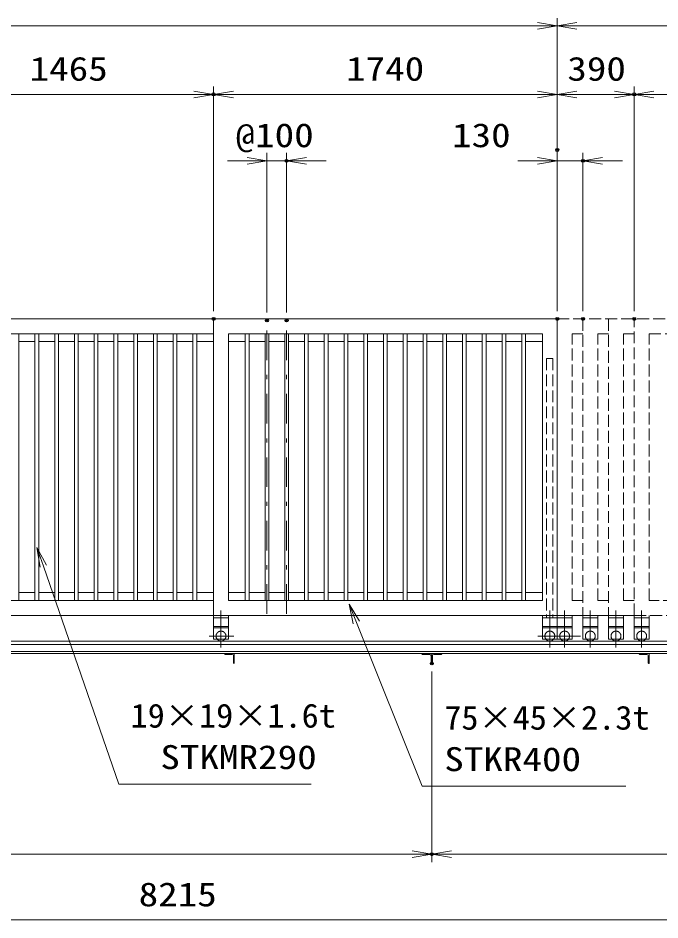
# Model space of a CAD drawing. Units: millimetres at full size. Extents: x -11880 to 11880, y -8399 to 8401.
# Drawn here: x 569 to 3820, y 757 to 5321 of the extents above; entities that cross this region are included whole.
import ezdxf
from ezdxf.enums import TextEntityAlignment as Align

# ---------------------------------------------------------------- set-up
doc = ezdxf.new("R2010")
doc.units = ezdxf.units.MM
doc.header["$LTSCALE"] = 30
doc.header["$PDMODE"] = 32
doc.header["$PDSIZE"] = 15
for name, pattern in [('USER1', [10.7, 5, -2.5, 0.7, -2.5]), ('USER2', [2.7, 2, -0.7]), ('USER4', [80, 60, -20]), ('USER5', [160, 100, -20, 20, -20]), ('USER6', [200, 100, -20, 20, -20, 20, -20])]:
    doc.linetypes.add(name, pattern=pattern)
for name, color, linetype, lineweight in [('0-1_外形線', 7, 'Continuous', 18), ('0-2_01', 4, 'Continuous', 18), ('0-3_軸線', 6, 'USER1', 18), ('0-4_隠れ線', 4, 'USER2', 18), ('0-8_寸法線', 3, 'Continuous', 18), ('0-9_0', 7, 'Continuous', 18)]:
    doc.layers.add(name, color=color, linetype=linetype, lineweight=lineweight)
doc.layers.add('0-A_DEFPOINTS', color=7, linetype='Continuous')
doc.styles.add('ＭＳ ゴシック', font='')
doc.styles.get('ＭＳ ゴシック').set_extended_font_data('MS Gothic')

# ---------------------------------------------------------------- blocks, each defined once
blk = doc.blocks.new('_OPEN')
at = {"layer": '0-9_0'}
blk.add_line((0, 0), (-30, 0), dxfattribs=at)
blk.add_lwpolyline([(-30, 5), (0, 0), (-30, -5)], dxfattribs=at)
blk = doc.blocks.new('S178')
at = {"layer": '0-8_寸法線'}
for points in [[(15711560.3, -26527372.7), (15682378.7, -26527372.7), (15670888.1, -26494284.7), (15669903.9, -26491450.8)], [(15671360.4, -26494120.7), (15669903.9, -26491450.8), (15670415.8, -26494448.8)]]:
    blk.add_lwpolyline(points, dxfattribs=at)
at = {"layer": '0-8_寸法線', "color": 254, "style": 'ＭＳ ゴシック'}
for s, width, p in [('19×19×1.6t', 1.05, (15684142.7, -26519882.2)), ('STKMR290', 1.2, (15688664.3, -26526182.2))]:
    blk.add_text(s, height=3637, dxfattribs=dict(at, width=width)).set_placement(p, align=Align.BOTTOM_LEFT)
blk = doc.blocks.new('S179')
at = {"layer": '0-8_寸法線'}
for points in [[(15759355.8, -26527683.2), (15728446.2, -26527683.2), (15718439.9, -26502838.9), (15717319.1, -26500056.2)], [(15718903.7, -26502652.1), (15717319.1, -26500056.2), (15717976.1, -26503025.7)]]:
    blk.add_lwpolyline(points, dxfattribs=at)
at = {"layer": '0-8_寸法線', "color": 254, "style": 'ＭＳ ゴシック'}
for s, width, p in [('75×45×2.3t', 1.05, (15731794.2, -26520192.7)), ('STKR400', 1.2, (15731794.2, -26526492.7))]:
    blk.add_text(s, height=3637, dxfattribs=dict(at, width=width)).set_placement(p, align=Align.BOTTOM_LEFT)

msp = doc.modelspace()

# ---------------------------------------------------------------- linework, layer by layer
at = {"layer": '0-1_外形線'}
for p, q in [((94.37, 3798.23), (1559.37, 3798.23)), ((1559.37, 3798.23), (3299.37, 3798.23)), ((1559.37, 2298.24), (1559.37, 3798.23)), ((3299.37, 3798.23), (3299.37, 2298.24)), ((169.37, 3723.24), (1559.37, 3723.24)), ((573.87, 2373.23), (573.87, 3723.24)), ((654.87, 2373.23), (654.87, 3723.24)), ((673.87, 2373.23), (673.87, 3723.24)), ((754.87, 2373.23), (754.87, 3723.24)), ((773.87, 2373.23), (773.87, 3723.24)), ((854.87, 2373.23), (854.87, 3723.24)), ((873.87, 2373.23), (873.87, 3723.24)), ((954.87, 2373.23), (954.87, 3723.24)), ((973.87, 2373.23), (973.87, 3723.24)), ((1054.87, 2373.23), (1054.87, 3723.24)), ((1073.87, 2373.23), (1073.87, 3723.24)), ((1154.87, 2373.23), (1154.87, 3723.24)), ((1173.87, 2373.23), (1173.87, 3723.24)), ((1254.87, 2373.23), (1254.87, 3723.24)), ((1273.87, 2373.23), (1273.87, 3723.24)), ((1354.87, 2373.23), (1354.87, 3723.24)), ((1373.87, 2373.23), (1373.87, 3723.24)), ((1454.87, 2373.23), (1454.87, 3723.24)), ((1473.87, 2373.23), (1473.87, 3723.24)), ((1719.87, 2373.23), (1719.87, 3723.24)), ((1738.87, 2373.23), (1738.87, 3723.24)), ((1819.87, 2373.23), (1819.87, 3723.24)), ((1838.87, 2373.23), (1838.87, 3723.24)), ((1919.87, 2373.23), (1919.87, 3723.24)), ((1938.87, 2373.23), (1938.87, 3723.24)), ((2019.87, 2373.23), (2019.87, 3723.24)), ((2038.87, 2373.23), (2038.87, 3723.24)), ((2119.87, 2373.23), (2119.87, 3723.24)), ((2138.87, 2373.23), (2138.87, 3723.24)), ((2219.87, 2373.23), (2219.87, 3723.24)), ((2238.87, 2373.23), (2238.87, 3723.24)), ((2319.87, 2373.23), (2319.87, 3723.24)), ((2338.87, 2373.23), (2338.87, 3723.24)), ((2419.87, 2373.23), (2419.87, 3723.24)), ((2438.87, 2373.23), (2438.87, 3723.24)), ((2519.87, 2373.23), (2519.87, 3723.24)), ((2538.87, 2373.23), (2538.87, 3723.24)), ((2619.87, 2373.23), (2619.87, 3723.24)), ((2638.87, 2373.23), (2638.87, 3723.24)), ((2719.87, 2373.23), (2719.87, 3723.24)), ((2738.87, 2373.23), (2738.87, 3723.24)), ((2819.87, 2373.23), (2819.87, 3723.24)), ((2838.87, 2373.23), (2838.87, 3723.24)), ((2919.87, 2373.23), (2919.87, 3723.24)), ((2938.87, 2373.23), (2938.87, 3723.24)), ((3019.87, 2373.23), (3019.87, 3723.24)), ((3038.87, 2373.23), (3038.87, 3723.24)), ((3119.87, 2373.23), (3119.87, 3723.24)), ((3138.87, 2373.23), (3138.87, 3723.24)), ((654.87, 3683.24), (573.87, 3683.24)), ((754.87, 3683.24), (673.87, 3683.24)), ((854.87, 3683.24), (773.87, 3683.24)), ((954.87, 3683.24), (873.87, 3683.24)), ((1054.87, 3683.24), (973.87, 3683.24)), ((1154.87, 3683.24), (1073.87, 3683.24)), ((1254.87, 3683.24), (1173.87, 3683.24)), ((1354.87, 3683.24), (1273.87, 3683.24)), ((1454.87, 3683.24), (1373.87, 3683.24)), ((1559.37, 3683.24), (1473.87, 3683.24)), ((1719.87, 3683.24), (1634.37, 3683.24)), ((1819.87, 3683.24), (1738.87, 3683.24)), ((1919.87, 3683.24), (1838.87, 3683.24)), ((2019.87, 3683.24), (1938.87, 3683.24)), ((2119.87, 3683.24), (2038.87, 3683.24)), ((2219.87, 3683.24), (2138.87, 3683.24)), ((2319.87, 3683.24), (2238.87, 3683.24)), ((2419.87, 3683.24), (2338.87, 3683.24)), ((2519.87, 3683.24), (2438.87, 3683.24)), ((2619.87, 3683.24), (2538.87, 3683.24)), ((2719.87, 3683.24), (2638.87, 3683.24)), ((2819.87, 3683.24), (2738.87, 3683.24)), ((2919.87, 3683.24), (2838.87, 3683.24)), ((3019.87, 3683.24), (2938.87, 3683.24)), ((3119.87, 3683.24), (3038.87, 3683.24)), ((3224.37, 3683.24), (3138.87, 3683.24)), ((573.87, 2413.23), (654.87, 2413.23)), ((673.87, 2413.23), (754.87, 2413.23)), ((773.87, 2413.23), (854.87, 2413.23)), ((873.87, 2413.23), (954.87, 2413.23)), ((973.87, 2413.23), (1054.87, 2413.23)), ((1073.87, 2413.23), (1154.87, 2413.23)), ((1173.87, 2413.23), (1254.87, 2413.23)), ((1273.87, 2413.23), (1354.87, 2413.23)), ((1373.87, 2413.23), (1454.87, 2413.23)), ((1473.87, 2413.23), (1559.37, 2413.23)), ((1634.37, 2413.23), (1719.87, 2413.23)), ((1738.87, 2413.23), (1819.87, 2413.23)), ((1838.87, 2413.23), (1919.87, 2413.23)), ((1938.87, 2413.23), (2019.87, 2413.23)), ((2038.87, 2413.23), (2119.87, 2413.23)), ((2138.87, 2413.23), (2219.87, 2413.23)), ((2238.87, 2413.23), (2319.87, 2413.23)), ((2338.87, 2413.23), (2419.87, 2413.23)), ((2438.87, 2413.23), (2519.87, 2413.23)), ((2538.87, 2413.23), (2619.87, 2413.23)), ((2638.87, 2413.23), (2719.87, 2413.23)), ((2738.87, 2413.23), (2819.87, 2413.23)), ((2838.87, 2413.23), (2919.87, 2413.23)), ((2938.87, 2413.23), (3019.87, 2413.23)), ((3038.87, 2413.23), (3119.87, 2413.23)), ((3138.87, 2413.23), (3224.37, 2413.23)), ((169.37, 2373.23), (1559.37, 2373.23)), ((94.37, 2298.24), (1559.37, 2298.24)), ((1634.37, 2298.24), (3299.37, 2298.24)), ((-2855.63, 2168.24), (5467.37, 2168.24)), ((-2735.63, 2150.74), (5467.37, 2150.74)), ((-2855.63, 2104.74), (5467.37, 2104.74)), ((-2735.63, 2115.04), (5467.37, 2115.04)), ((1614.37, 2103.74), (1614.37, 2104.74)), ((1653.87, 2100.74), (1617.37, 2100.74)), ((1664.37, 2104.74), (1664.37, 2054.74)), ((2614.37, 2103.74), (2614.37, 2104.74)), ((2653.87, 2100.74), (2617.37, 2100.74)), ((2664.37, 2104.74), (2664.37, 2054.74)), ((2674.87, 2100.74), (2711.37, 2100.74)), ((2714.37, 2103.74), (2714.37, 2104.74)), ((3714.37, 2104.74), (3764.37, 2104.74)), ((3714.37, 2103.74), (3714.37, 2104.74)), ((3753.87, 2100.74), (3717.37, 2100.74)), ((1660.37, 2057.74), (1660.37, 2094.24)), ((1664.37, 2054.74), (1663.37, 2054.74)), ((2660.37, 2057.74), (2660.37, 2094.24)), ((2664.37, 2054.74), (2663.37, 2054.74)), ((2664.37, 2054.74), (2665.37, 2054.74)), ((2668.37, 2057.74), (2668.37, 2094.24)), ((3760.37, 2057.74), (3760.37, 2094.24))]:
    msp.add_line(p, q, dxfattribs=at)
msp.add_lwpolyline([(3224.37, 2373.23), (1634.37, 2373.23), (1634.37, 3723.24), (3224.37, 3723.24)], close=True, dxfattribs=at)
msp.add_lwpolyline([(3764.37, 2104.74), (3764.37, 2054.74), (3763.37, 2054.74)], dxfattribs=at)
for centre, radius, start, end in [((1617.37, 2103.74), 3, 180, 270), ((1653.87, 2094.24), 6.5, 0, 90), ((2617.37, 2103.74), 3, 180, 270), ((2653.87, 2094.24), 6.5, 0, 90), ((2674.87, 2094.24), 6.5, 90, 180), ((2711.37, 2103.74), 3, 270, 0), ((3717.37, 2103.74), 3, 180, 270), ((3753.87, 2094.24), 6.5, 0, 90), ((1663.37, 2057.74), 3, 180, 270), ((2663.37, 2057.74), 3, 180, 270), ((2665.37, 2057.74), 3, 270, 0), ((3763.37, 2057.74), 3, 180, 270)]:
    msp.add_arc(centre, radius, start, end, dxfattribs=at)
at = {"layer": '0-2_01', "color": 7}
for p, q in [((1559.37, 2298.24), (1559.37, 2178.24)), ((1634.37, 2298.24), (1559.37, 2298.24)), ((1634.37, 2286.24), (1559.37, 2286.24)), ((1634.37, 2298.24), (1634.37, 2178.24)), ((3224.37, 2298.24), (3224.37, 2178.24)), ((3299.37, 2286.24), (3224.37, 2286.24)), ((1634.37, 2241.23), (1559.37, 2241.23)), ((3299.37, 2241.23), (3224.37, 2241.23)), ((1634.37, 2178.24), (1559.37, 2178.24))]:
    msp.add_line(p, q, dxfattribs=at)
at = {"layer": '0-2_01', "linetype": 'USER5'}
for p, q in [((1596.87, 2322.55), (1596.87, 2135.44)), ((3261.87, 2322.55), (3261.87, 2135.44)), ((3336.87, 2322.55), (3336.87, 2135.44)), ((3466.87, 2322.55), (3466.87, 2135.44)), ((3596.87, 2322.55), (3596.87, 2135.44)), ((3726.87, 2322.55), (3726.87, 2135.44)), ((1661.97, 2193.24), (1536.64, 2193.24)), ((3326.97, 2193.24), (3201.64, 2193.24)), ((3416.97, 2193.24), (3276.64, 2193.24))]:
    msp.add_line(p, q, dxfattribs=at)
at = {"layer": '0-2_01', "color": 7, "linetype": 'USER6'}
for p, q in [((3299.37, 2298.24), (3429.37, 2298.24)), ((3429.37, 2298.24), (3559.37, 2298.24)), ((3559.37, 2298.24), (3689.37, 2298.24))]:
    msp.add_line(p, q, dxfattribs=at)
at = {"layer": '0-2_01', "linetype": 'USER6'}
for p, q in [((3374.37, 2286.24), (3299.37, 2286.24)), ((3374.37, 2298.24), (3374.37, 2178.24)), ((3429.37, 2298.24), (3429.37, 2178.24)), ((3504.37, 2286.24), (3429.37, 2286.24)), ((3559.37, 2298.24), (3559.37, 2178.24)), ((3634.37, 2286.24), (3559.37, 2286.24)), ((3634.37, 2298.24), (3634.37, 2178.24)), ((3689.37, 2298.24), (3689.37, 2178.24)), ((3764.37, 2286.24), (3689.37, 2286.24)), ((3374.37, 2241.23), (3299.37, 2241.23)), ((3504.37, 2241.23), (3429.37, 2241.23)), ((3634.37, 2241.23), (3559.37, 2241.23)), ((3764.37, 2241.23), (3689.37, 2241.23)), ((3374.37, 2235.23), (3299.37, 2235.23)), ((3504.37, 2235.23), (3429.37, 2235.23)), ((3634.37, 2235.23), (3559.37, 2235.23)), ((3764.37, 2235.23), (3689.37, 2235.23)), ((3374.37, 2178.24), (3299.37, 2178.24)), ((3634.37, 2178.24), (3559.37, 2178.24))]:
    msp.add_line(p, q, dxfattribs=at)
at = {"layer": '0-2_01', "linetype": 'USER4'}
for p, q in [((1634.37, 2235.23), (1559.37, 2235.23)), ((3299.37, 2235.23), (3224.37, 2235.23))]:
    msp.add_line(p, q, dxfattribs=at)
at = {"layer": '0-2_01', "color": 7}
msp.add_lwpolyline([(3299.37, 2298.24), (3299.37, 2178.24), (3224.37, 2178.24)], dxfattribs=at)
at = {"layer": '0-2_01', "linetype": 'USER6'}
for points in [[(3504.37, 2298.24), (3504.37, 2178.24), (3429.37, 2178.24)], [(3764.37, 2298.24), (3764.37, 2178.24), (3689.37, 2178.24)]]:
    msp.add_lwpolyline(points, dxfattribs=at)
at = {"layer": '0-2_01', "linetype": 'USER4'}
for centre in [(1596.87, 2193.24), (3261.87, 2193.24)]:
    msp.add_arc(centre, 25, 323.1301, 216.8699, dxfattribs=at)
at = {"layer": '0-2_01', "linetype": 'USER6'}
for centre, start, end in [((3336.87, 2193.24), 323.1301, 216.8699), ((3466.87, 2193.24), 323.1301, 216.8699), ((3596.87, 2193.24), 323.1301, 216.8699), ((3726.87, 2193.24), 323.1301, 216.8699), ((3336.87, 2193.24), 216.8699, 323.1301), ((3466.87, 2193.24), 216.8699, 323.1301), ((3596.87, 2193.24), 216.8699, 323.1301), ((3726.87, 2193.24), 216.8699, 323.1301)]:
    msp.add_arc(centre, 25, start, end, dxfattribs=at)
at = {"layer": '0-2_01', "color": 7}
for centre in [(1596.87, 2193.24), (3261.87, 2193.24)]:
    msp.add_arc(centre, 25, 216.8699, 323.1301, dxfattribs=at)
at = {"layer": '0-3_軸線'}
for p, q in [((1829.37, 2305.73), (1829.37, 3790.74)), ((1929.37, 2305.73), (1929.37, 3790.74))]:
    msp.add_line(p, q, dxfattribs=at)
at = {"layer": '0-4_隠れ線'}
for p, q in [((3299.37, 3798.23), (5429.37, 3798.23)), ((3429.37, 3798.23), (3429.37, 2298.24)), ((3559.37, 3798.23), (3559.37, 2298.24)), ((3689.37, 2298.24), (3689.37, 3798.23)), ((3634.37, 3723.24), (3689.37, 3723.24)), ((3634.37, 2373.23), (3634.37, 3723.24)), ((3277.87, 3598.24), (3277.87, 2286.24)), ((3689.37, 2373.23), (3634.37, 2373.23)), ((3689.37, 2298.24), (5429.37, 2298.24))]:
    msp.add_line(p, q, dxfattribs=at)
for points in [[(3429.37, 2373.23), (3374.37, 2373.23), (3374.37, 3723.24), (3429.37, 3723.24)], [(3559.37, 2373.23), (3504.37, 2373.23), (3504.37, 3723.24), (3559.37, 3723.24)], [(3277.87, 3598.24), (3245.87, 3598.24), (3245.87, 2286.24)]]:
    msp.add_lwpolyline(points, dxfattribs=at)
msp.add_lwpolyline([(5354.37, 2373.23), (3764.37, 2373.23), (3764.37, 3723.24), (5354.37, 3723.24)], close=True, dxfattribs=at)
at = {"layer": '0-8_寸法線'}
for p, q in [((3299.37, 3838.23), (3299.37, 5320.86)), ((3299.37, 3838.23), (3299.37, 5320.86)), ((3299.37, 5280.86), (-2735.63, 5280.86)), ((3299.37, 5280.86), (5479.37, 5280.86)), ((1559.37, 4934.56), (94.37, 4934.56)), ((1559.37, 3838.23), (1559.37, 4974.56)), ((1559.37, 3838.23), (1559.37, 4974.56)), ((3299.37, 4934.56), (1559.37, 4934.56)), ((3299.37, 4693.19), (3299.37, 4974.56)), ((3299.37, 4693.19), (3299.37, 4974.56)), ((3299.37, 4934.56), (3689.37, 4934.56)), ((3689.37, 3838.23), (3689.37, 4974.56)), ((3689.37, 3838.23), (3689.37, 4974.56)), ((3689.37, 4934.56), (5429.37, 4934.56)), ((1829.37, 3830.74), (1829.37, 4638.23)), ((1929.37, 3830.74), (1929.37, 4638.23)), ((3299.37, 3838.23), (3299.37, 4638.23)), ((3429.37, 3838.23), (3429.37, 4638.23)), ((1729.37, 4598.23), (1629.37, 4598.23)), ((1829.37, 4598.23), (1929.37, 4598.23)), ((2029.37, 4598.23), (2129.37, 4598.23)), ((3199.37, 4598.23), (3099.37, 4598.23)), ((3299.37, 4598.23), (3429.37, 4598.23)), ((3529.37, 4598.23), (3629.37, 4598.23)), ((2664.37, 2014.74), (2664.37, 1049.4)), ((2664.37, 2014.74), (2664.37, 1049.4)), ((-2735.63, 1089.4), (2664.37, 1089.4)), ((2664.37, 1089.4), (5479.37, 1089.4)), ((-2735.63, 756.69), (5479.37, 756.69))]:
    msp.add_line(p, q, dxfattribs=at)
at = {"layer": '0-A_DEFPOINTS'}
for p in [(1559.37, 4934.56), (3689.37, 4934.56), (3299.37, 4653.19), (1929.37, 4598.23), (3429.37, 4598.23), (1559.37, 3798.23), (1829.37, 3790.74), (1929.37, 3790.74), (3299.37, 3798.23), (3429.37, 3798.23), (3689.37, 3798.23), (2664.37, 2054.74), (2664.37, 1089.4)]:
    msp.add_point(p, dxfattribs=at)

# ---------------------------------------------------------------- block references
at = {"layer": '0-8_寸法線'}
for name, p, xscale, yscale in [('_OPEN', (3299.37, 5280.86), 3.333333, 3.333333), ('_OPEN', (1559.37, 4934.56), 3.333333, 3.333333), ('_OPEN', (3299.37, 4934.56), 3.333333, 3.333333), ('_OPEN', (3689.37, 4934.56), 3.333333, 3.333333), ('_OPEN', (1829.37, 4598.23), 3.333333, 3.333333), ('_OPEN', (3299.37, 4598.23), 3.333333, 3.333333), ('S178', (-521665.54, 885689.68), 0.03333333, 0.03333333), ('S179', (-521665.54, 885689.68), 0.03333333, 0.03333333), ('_OPEN', (2664.37, 1089.4), 3.333333, 3.333333)]:
    msp.add_blockref(name, p, dxfattribs=dict(at, xscale=xscale, yscale=yscale))
at = {"layer": '0-8_寸法線', "xscale": 3.333333, "yscale": 3.333333, "rotation": 180}
for p in [(3299.37, 5280.86), (1559.37, 4934.56), (3299.37, 4934.56), (3689.37, 4934.56), (1929.37, 4598.23), (3429.37, 4598.23), (2664.37, 1089.4)]:
    msp.add_blockref('_OPEN', p, dxfattribs=at)

# ---------------------------------------------------------------- texts
at = {"layer": '0-8_寸法線', "color": 254, "style": 'ＭＳ ゴシック', "width": 1.2}
for s, p in [('1465', (627.67, 4967.25)), ('1740', (2230.17, 4967.25)), ('390', (3350.37, 4967.25)), ('@100', (1670.57, 4630.92)), ('130', (2766.64, 4630.92)), ('8215', (1179.87, 789.37))]:
    msp.add_text(s, height=121.2, dxfattribs=at).set_placement(p, align=Align.BOTTOM_LEFT)

doc.saveas('drawing.dxf')
